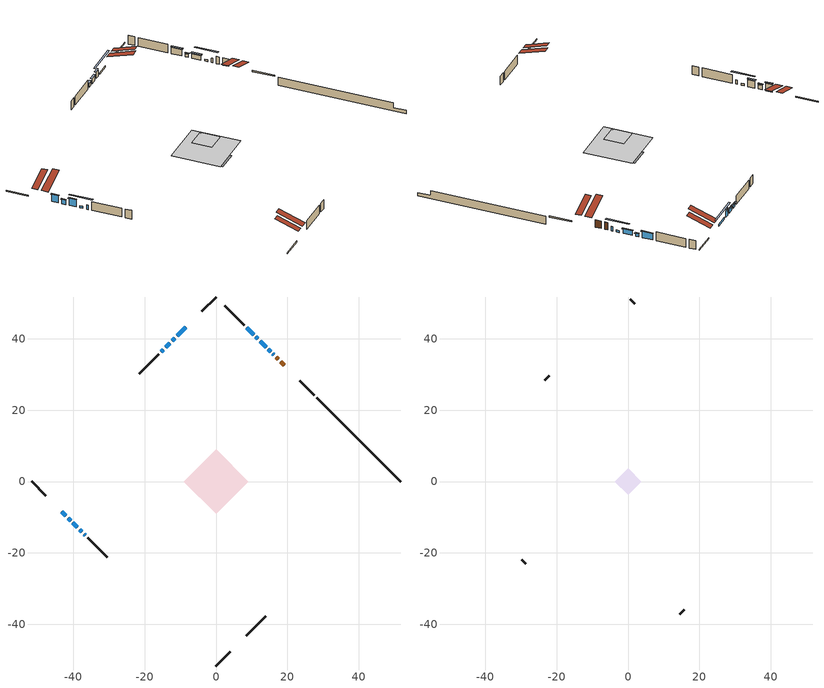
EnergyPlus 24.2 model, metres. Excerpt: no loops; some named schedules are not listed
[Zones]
conditioned space
 floor outside (Floor1 construction): -3.73,0 0,3.73 3.73,0 0,-3.73 z1.49
 floor adiabatic (AdiabaticFloorConstruction): -9.01,0 0,9.01 9.01,0 0,-9.01 z1.49
 floor foundation (Slab1 construction): -5.87,1.96 -1.96,5.87 5.87,-1.96 1.96,-5.87 z-0.77
 wall outside (RimJoist1 construction): 0,-51.69 4.05,-47.64 / -51.69,0 -47.64,-4.05 / 0,51.69 -4.05,47.64 / 27.54,24.15 23.49,28.2 z1.49:1.79
 wall outside (AdiabaticWallConstruction 1): 19.1,32.59 18.07,33.61 / 17.42,34.27 16.82,34.86 z1.49:3.52
 wall outside (AdiabaticWallConstruction): 16.17,35.52 15.95,35.74 / -41.4,-10.28 -40.72,-10.97 / -36.9,-14.79 -36.58,-15.11 z1.49:2.71; -43.25,-8.44 -42.06,-9.63 z1.49:3.52; -40.06,-11.62 -38.82,-12.86 z1.49:3.5; 15.29,36.39 14.68,37.01 / -38.17,-13.52 -37.56,-14.13 z1.49:2.03; -8.44,43.25 -10.88,40.81 z1.49:2.02; 14.03,37.66 12.34,39.35 z1.49:2.76; 11.68,40 11.18,40.51 z1.49:2.31; 10.52,41.16 8.62,43.07 / -11.54,40.15 -12.27,39.41 z1.49:3.24; -12.93,38.76 -14.08,37.61 z1.49:2.79; -14.74,36.95 -15.35,36.34 z1.49:2.51
 wall outside (Wall1 construction): 8.44,-43.25 13.91,-37.78 / -35.92,-15.77 -30.46,-21.23 / -16,35.68 -21.47,30.22 / 7.96,43.72 2.5,49.19 z1.49:3.93
 wall foundation (FoundationWall1 construction): 28.19,23.49,-0.77 28.19,23.49,1.49 49.34,2.35,1.49 49.34,2.35,0.15 51.69,0,0.15 51.69,0,-0.77
 window (WindowConstruction 9): 16.17,35.52 15.95,35.74 z1.49:2.71
 window (WindowConstruction 6): -43.25,-8.44 -42.06,-9.63 z1.49:3.52
 window (WindowConstruction 7): -41.4,-10.28 -40.72,-10.97 z1.49:2.71
 window (WindowConstruction 8): -40.06,-11.62 -38.82,-12.86 z1.49:3.5
 window (WindowConstruction 11): 15.29,36.39 14.68,37 z1.49:2.02
 window (WindowConstruction 12): -8.44,43.25 -10.88,40.81 z1.49:2.02
 window (WindowConstruction 13): -38.17,-13.52 -37.56,-14.13 z1.49:2.02
 window (WindowConstruction 10): -36.9,-14.79 -36.58,-15.11 z1.49:2.71
 window (WindowConstruction): 14.03,37.66 12.34,39.35 z1.49:2.76
 window (WindowConstruction 1): 11.68,40.01 11.18,40.51 z1.49:2.3
 window (WindowConstruction 2): 10.52,41.16 8.62,43.07 z1.49:3.24
 window (WindowConstruction 3): -11.54,40.15 -12.27,39.41 z1.49:3.24
 window (WindowConstruction 4): -12.93,38.76 -14.08,37.61 z1.49:2.79
 window (WindowConstruction 5): -14.74,36.95 -15.35,36.34 z1.49:2.5
 door (Door): 19.1,32.59 18.07,33.61 z1.49:3.52
 door (Door 1): 17.42,34.27 16.82,34.86 z1.49:3.52
 ceiling adiabatic (AdiabaticFloorConstruction): 0,-9.01 9.01,0 0,9.01 -9.01,0 z1.49
 roof outside (Roof1 construction): 5.85,-45.83,3.93 1.51,-41.49,5.98 0.36,-42.63,5.98 4.71,-46.98,3.93; -45.83,-5.85,3.93 -41.49,-1.51,5.98 -42.63,-0.36,5.98 -46.98,-4.71,3.93; -5.85,45.83,3.93 -1.51,41.49,5.98 -0.36,42.63,5.98 -4.71,46.98,3.93; 21.68,30,3.93 17.34,25.66,5.98 18.48,24.51,5.98 22.83,28.86,3.93
attic - vented
 floor to conditioned space (Floor2 construction Reversed): -3.73,0 0,3.73 3.73,0 0,-3.73 z3.93
 floor to conditioned space (Floor3 construction Reversed): -3.27,0 0,3.27 3.27,0 0,-3.27 z3.93
 wall outside (Wall2 construction): 14.56,-37.13 15.75,-35.94 / -29.8,-21.89 -28.61,-23.07 / -22.12,29.56 -23.31,28.38 / 1.84,49.85 0.66,51.03 z1.49:3.93
 roof outside (Roof2 construction): 7.78,-43.9,3.93 2.95,-39.07,6.21 1.68,-40.34,6.21 6.51,-45.18,3.93; -43.9,-7.78,3.93 -39.07,-2.95,6.21 -40.34,-1.68,6.21 -45.18,-6.51,3.93; -7.78,43.9,3.93 -2.95,39.07,6.21 -1.68,40.34,6.21 -6.51,45.18,3.93; 19.75,31.93,3.93 14.92,27.1,6.21 16.19,25.83,6.21 21.03,30.66,3.93
shading: -41.92,-9.77 -43.39,-8.3 -43.68,-8.59 -42.21,-10.06 z3.72; -40.58,-11.11 -41.55,-10.14 -41.84,-10.43 -40.87,-11.4 z2.91; -38.68,-13.01 -40.21,-11.48 -40.5,-11.77 -38.97,-13.3 z3.7; 12.82,38.87 17.16,34.53 17.45,34.82 13.11,39.16 z4.66; -12.75,38.94 -6.58,45.11 -6.87,45.4 -13.04,39.23 z4.66; -35.69,-16 -40.03,-11.65 -40.32,-11.95 -35.98,-16.29 z4.66; 12.2,39.49 14.17,37.52 14.46,37.81 12.49,39.78 z2.96; 11.04,40.65 11.82,39.86 12.12,40.15 11.33,40.94 z2.5; 8.48,43.21 10.67,41.02 10.96,41.31 8.77,43.5 z3.44; -12.42,39.27 -11.39,40.29 -11.69,40.58 -12.71,39.56 z3.44; -14.22,37.47 -12.79,38.9 -13.08,39.19 -14.51,37.76 z2.99; -15.49,36.2 -14.59,37.09 -14.89,37.38 -15.78,36.49 z2.71
[Building]
Building 1: Terrain=Suburbs
[Site:Location]
Montreal Intl AP_QC: Latitude {deg}=45.47; Longitude {deg}=-73.74; Time Zone {hr}=-5; Elevation {m}=36; Keep Site Location Information=Yes
[Site:GroundTemperature:Shallow]
2.07863, -0.316383, -0.508184, 0.628371, 5.19101, 9.73239, 13.6695, 16.1636, 16.3755, 14.347, 10.5102, 6.10817
[Site:WaterMainsTemperature]
Calculation Method=Schedule; Temperature Schedule=mains temperature schedule
[Material] Roughness=Rough; Thermal Absorptance=0.9
Name | Thickness {m} | Conductivity {W/m-K} | Density {kg/m3} | Specific Heat {J/kg-K} | Solar Absorptance | Visible Absorptance
asphalt or fiberglass shingles | 0.00635 | 0.162714 | 1121.4 | 1465.45 | 0.4 | 0.4
ceiling loosefill ins | 0.169333 | 0.0480833 | 16.02 | 1046.75 | 0.7 | 0.7
ceiling stud and cavity | 0.1397 | 0.0955869 | 65.682 | 1177.47 | 0.7 | 0.7
ceiling stud and cavity 1 | 0.1397 | 0.111272 | 65.682 | 1177.47 | 0.7 | 0.7
concrete 4.0 in. | 0.1016 | 1.803125 | 2242.8 | 837.4 | 0.7 | 0.7
concrete 8.0 in. | 0.2032 | 1.803125 | 2242.8 | 837.4 | 0.7 | 0.7
door material | 0.04445 | 0.053851 | 512.64 | 1214.23 | 0.7 | 0.7
door material 1 | 0.04445 | 0.20624 | 512.64 | 1214.23 | 0.7 | 0.7
exterior vertical ins | 0.00916306 | 0.029427 | 32.04 | 1214.23 | 0.7 | 0.7
floor covering | 0.0127 | 9.015625 | 54.468 | 1339.84 | 0.6 | 0.6
floor covering 1 | 0.0127 | 0.0433444 | 54.468 | 1339.84 | 0.6 | 0.6
floor rigid ins; wall rigid ins | 0.512978 | 0.029427 | 32.04 | 1214.23 | 0.7 | 0.7
floor stud and cavity | 0.0889 | 0.222903 | 50.32683 | 1063.81 | 0.7 | 0.7
floor stud and cavity 1 | 0.1397 | 1.75129 | 37.0049 | 1207.88 | 0.7 | 0.7
furniture material conditioned space 1 | 0.1524 | 0.115458 | 640.8 | 1214.23 | 0.6 | 0.6
gypsum board | 0.0127 | 0.160291 | 801 | 837.4 | 0.6 | 0.6
gypsum board 1 | 0.0127 | 0.160291 | 801 | 837.4 | 0.7 | 0.7
osb sheathing 0.5 in. | 0.0127 | 0.115458 | 512.64 | 1214.23 | 0.7 | 0.7
osb sheathing 0.75 in. | 0.01905 | 0.115458 | 512.64 | 1214.23 | 0.7 | 0.7
osb sheathing 2.0 in. | 0.0508 | 0.115458 | 512.64 | 1214.23 | 0.7 | 0.7
rim joist stud and cavity | 0.0508 | 0.859146 | 125.044 | 1163.47 | 0.6 | 0.6
roof stud and cavity | 0.2032 | 0.138074 | 78.34581 | 1123.46 | 0.7 | 0.7
wall stud and cavity | 0.1397 | 0.181555 | 139.0536 | 1170.24 | 0.7 | 0.7
wall stud and cavity 1 | 0.0889 | 6.1454 | 50.32683 | 1063.81 | 0.6 | 0.6
wall stud and cavity 2 | 0.0889 | 0.380278 | 52.3479 | 1209.89 | 0.7 | 0.7
wall stud and cavity 3 | 0.0889 | 0.391764 | 83.0341 | 1211.67 | 0.7 | 0.7
wood siding | 0.0254 | 0.102417 | 544.68 | 1172.36 | 0.4 | 0.4
wood siding 1 | 0.00254 | 0.102417 | 544.68 | 1172.36 | 0.4 | 0.4
wood siding 2; wood siding 3; wood siding 4 | 0.0254 | 0.102417 | 544.68 | 1172.36 | 0.7 | 0.7
[WindowMaterial:SimpleGlazingSystem]
Name | U-Factor {W/m2-K} | Solar Heat Gain Coefficient
WindowMaterial | 3.92577 | 0.71
WindowMaterial 1 | 4.96995 | 0.64
WindowMaterial 10 | 6.74774 | 0.74
WindowMaterial 11 | 5.0608 | 0.5
WindowMaterial 12 | 3.10757 | 0.59
WindowMaterial 2 | 3.31198 | 0.72
WindowMaterial 3 | 4.16992 | 0.69
WindowMaterial 4 | 2.319463 | 0.58
WindowMaterial 5 | 2.36659 | 0.52
WindowMaterial 6 | 3.03659 | 0.63
WindowMaterial 7 | 3.84457 | 0.59
WindowMaterial 8 | 4.38966 | 0.68
WindowMaterial 9 | 2.93212 | 0.43
[Construction]
AdiabaticFloorConstruction: floor stud and cavity 1, floor rigid ins, osb sheathing 0.75 in., floor covering 1
AdiabaticWallConstruction: wood siding 3, wall rigid ins, wall stud and cavity 2, gypsum board
AdiabaticWallConstruction 1: wood siding 4, wall rigid ins, wall stud and cavity 2, gypsum board
Door: door material
Door 1: door material 1
Floor1 construction: floor stud and cavity, floor covering
Floor2 construction Reversed: gypsum board, ceiling stud and cavity
Floor3 construction Reversed: gypsum board, ceiling stud and cavity 1, ceiling loosefill ins
FoundationWall1 construction: concrete 8.0 in., gypsum board 1
furniture construction conditioned space 1: furniture material conditioned space 1
PartitionWallConstruction: gypsum board, wall stud and cavity 3, gypsum board
RimJoist1 construction: wood siding 2, osb sheathing 2.0 in., rim joist stud and cavity
Roof1 construction: asphalt or fiberglass shingles, osb sheathing 0.75 in., roof stud and cavity, gypsum board
Roof2 construction: asphalt or fiberglass shingles
Slab1 construction: concrete 4.0 in.
Wall1 construction: wood siding, osb sheathing 0.5 in., wall stud and cavity, gypsum board
Wall2 construction: wood siding 1, wall stud and cavity 1
WindowConstruction: WindowMaterial
WindowConstruction 1: WindowMaterial 1
WindowConstruction 10: WindowMaterial 10
WindowConstruction 11; WindowConstruction 13: WindowMaterial 11
WindowConstruction 12: WindowMaterial 12
WindowConstruction 2: WindowMaterial 2
WindowConstruction 3: WindowMaterial 3
WindowConstruction 4: WindowMaterial 4
WindowConstruction 5: WindowMaterial 5
WindowConstruction 6: WindowMaterial 6
WindowConstruction 7: WindowMaterial 7
WindowConstruction 8: WindowMaterial 8
WindowConstruction 9: WindowMaterial 9
[Zone] Multiplier=1; Part of Total Floor Area=Yes
Name | Volume {m3}
attic - vented | 18.2107
conditioned space | 401.5
[Space]
Name | Zone | Volume {m3}
attic - vented 1 | attic - vented | 18.2107
conditioned space 1 | conditioned space | 401.5
[ZoneInfiltration:EffectiveLeakageArea]
infil attic - vented 1: Zone or Space=attic - vented 1; Schedule=Always On Discrete; Effective Air Leakage Area {cm2}=1969.6; Stack Coefficient=0.000327986; Wind Coefficient=1.22362e-05
[ZoneMixing]
whole house fan mix: Zone or Space=attic - vented; Schedule=Always On Continuous; Design Flow Rate Calculation Method=Flow/Zone; Design Flow Rate {m3/s}=0; Source Zone or Space=conditioned space
[SurfaceProperty:ExposedFoundationPerimeter]
Slab1: Exposed Perimeter Calculation Method=TotalExposedPerimeter; Total Exposed Perimeter {m}=33.224
[InternalMass] Zone or ZoneList=conditioned space; Space or SpaceList=conditioned space 1
Name | Construction | Surface Area {m2}
furniture mass conditioned space 1 | furniture construction conditioned space 1 | 100.636
partition wall mass | PartitionWallConstruction | 251.59
[Lights]
interior lighting: Zone or ZoneList or Space or SpaceList=conditioned space 1; Schedule=interior lighting schedule; Design Level Calculation Method=LightingLevel; Lighting Level {W}=343.2; Return Air Fraction=0; Fraction Radiant=0.6; Fraction Visible=0.2; Fraction Replaceable=1
[People]
occupants: Zone or ZoneList or Space or SpaceList=conditioned space 1; Number of People Schedule=occupants schedule; Number of People Calculation Method=People; Number of People=3; Fraction Radiant=0.314171; Sensible Heat Fraction=0.56303; Activity Level Schedule=occupants activity schedule; Carbon Dioxide Generation Rate {m3/s-W}=0; Enable ASHRAE 55 Comfort Warnings=No; Mean Radiant Temperature Calculation Type=EnclosureAveraged
[ElectricEquipment] Zone or ZoneList or Space or SpaceList=conditioned space 1; Design Level Calculation Method=EquipmentLevel
Name | Schedule | Design Level {W} | Fraction Latent | Fraction Radiant | Fraction Lost
clothes dryer | clothes dryer schedule | 140.772 | 0.015 | 0.081 | 0.85
clothes washer | clothes washer schedule | 32.1985 | 0.03 | 0.162 | 0.7
cooking range | cooking range schedule | 215.147 | 0.08 | 0.432 | 0.2
dishwasher | dishwasher schedule | 66.8632 | 0.3 | 0.18 | 0.4
fridge | fridge schedule | 72.9452 | 0 | 0.6 | 0
mech vent bath fan 0 | mech vent bath fan 0 schedule | 50.2 | 0 | 0 | 1
mech vent bath fan 1 | mech vent bath fan 1 schedule | 50.2 | 0 | 0 | 1
mech vent house fan | mech vent house fan schedule | 0.95 | 0 | 0 | 1
mech vent house fan cfis | mech vent house fan cfis schedule | 0 | 0 | 0 | 0
mech vent range fan 0 | mech vent range fan 0 schedule | 57 | 0 | 0 | 1
misc plug loads | misc plug loads schedule | 494.7 | 0.045 | 0.513 | 0.1
whole house fan | Always On Discrete | 0 | 0 | 0 | 1
[OtherEquipment] Zone or ZoneList or Space or SpaceList=conditioned space 1; Design Level Calculation Method=EquipmentLevel
Name | Fuel Type | Schedule | Design Level {W} | Fraction Latent | Fraction Radiant | Fraction Lost
clothes dryer 1 | Electricity | clothes dryer schedule | 0 | 0.015 | 0.081 | 0.85
cooking range 1 | Electricity | cooking range schedule | 0 | 0.08 | 0.432 | 0.2
general water use latent | None | general water use schedule | 62.594 | 1 | 0 | 0
general water use sensible | None | general water use schedule | -61.6891 | 0 | 0.6 | 0
mech vent house fan latent load | None | Always On Discrete | 0 | 1 | 0 | 0
mech vent house fan sensible load | None | Always On Discrete | 0 | 0 | 0 | 0
water heater energy adjustment1 | Electricity | Always On Discrete | 0.01 | 0 | 0 | 1
[ZoneInfiltration:DesignFlowRate] Zone or ZoneList or Space or SpaceList=conditioned space 1; Schedule=Always On Discrete; Design Flow Rate Calculation Method=Flow/Zone; Design Flow Rate {m3/s}=0
infil flow; natural vent flow; whole house fan flow
[Foundation:Kiva]
Foundation Kiva 1: Initial Indoor Air Temperature {C}=18; Wall Height Above Grade {m}=1.49001; Wall Depth Below Slab {m}=0.2032; Custom Block Material Name 1=exterior vertical ins; Custom Block Depth 1 {m}=2.26; Custom Block X Position 1 {m}=0.2159; Custom Block Z Position 1 {m}=0
[Foundation:Kiva:Settings]
Soil Conductivity {W/m-K}=0.849921; Soil Density {kg/m3}=1842.3; Soil Specific Heat {J/kg-K}=418.7; Ground Solar Absorptivity=0.9; Ground Thermal Absorptivity=0.9; Ground Surface Roughness {m}=0.03; Far-Field Width {m}=40; Deep-Ground Boundary Condition=ZeroFlux; Deep-Ground Depth {m}=40; Minimum Cell Dimension {m}=0.2; Maximum Cell Growth Coefficient=3; Simulation Timestep=Timestep
[Exterior:Lights]
exterior lighting: Schedule=exterior lighting schedule; Design Level {W}=75.6
[Schedule:Constant]
Name | Hourly Value
Always On Continuous; mech vent house fan schedule; mech vent house fan cfis schedule; Always On Discrete | 1
occupants activity schedule | 117.228
fridge schedule | 0
[Schedule:Week:Daily]
interior lighting schedule Week Rule - Jan1-Jan27: interior lighting schedule day, interior lighting schedule day, interior lighting schedule day, interior lighting schedule day, interior lighting schedule day, interior lighting schedule day, interior lighting schedule day, interior lighting schedule default day, interior lighting schedule default day, interior lighting schedule default day, interior lighting schedule default day, interior lighting schedule default day
interior lighting schedule Week Rule - Jan28-Feb3: interior lighting schedule day, interior lighting schedule day, interior lighting schedule day, interior lighting schedule day, interior lighting schedule day 1, interior lighting schedule day 1, interior lighting schedule day 1, interior lighting schedule default day, interior lighting schedule default day, interior lighting schedule default day, interior lighting schedule default day, interior lighting schedule default day
interior lighting schedule Week Rule - Feb4-Feb24: interior lighting schedule day 1, interior lighting schedule day 1, interior lighting schedule day 1, interior lighting schedule day 1, interior lighting schedule day 1, interior lighting schedule day 1, interior lighting schedule day 1, interior lighting schedule default day, interior lighting schedule default day, interior lighting schedule default day, interior lighting schedule default day, interior lighting schedule default day
interior lighting schedule Week Rule - Feb25-Mar3: interior lighting schedule day 1, interior lighting schedule day 1, interior lighting schedule day 1, interior lighting schedule day 1, interior lighting schedule day 2, interior lighting schedule day 2, interior lighting schedule day 2, interior lighting schedule default day, interior lighting schedule default day, interior lighting schedule default day, interior lighting schedule default day, interior lighting schedule default day
interior lighting schedule Week Rule - Mar4-Mar31: interior lighting schedule day 2, interior lighting schedule day 2, interior lighting schedule day 2, interior lighting schedule day 2, interior lighting schedule day 2, interior lighting schedule day 2, interior lighting schedule day 2, interior lighting schedule default day, interior lighting schedule default day, interior lighting schedule default day, interior lighting schedule default day, interior lighting schedule default day
interior lighting schedule Week Rule - Apr1-Apr28: interior lighting schedule day 3, interior lighting schedule day 3, interior lighting schedule day 3, interior lighting schedule day 3, interior lighting schedule day 3, interior lighting schedule day 3, interior lighting schedule day 3, interior lighting schedule default day, interior lighting schedule default day, interior lighting schedule default day, interior lighting schedule default day, interior lighting schedule default day
interior lighting schedule Week Rule - Apr29-May5: interior lighting schedule day 3, interior lighting schedule day 3, interior lighting schedule day 4, interior lighting schedule day 4, interior lighting schedule day 4, interior lighting schedule day 4, interior lighting schedule day 4, interior lighting schedule default day, interior lighting schedule default day, interior lighting schedule default day, interior lighting schedule default day, interior lighting schedule default day
interior lighting schedule Week Rule - May6-May26: interior lighting schedule day 4, interior lighting schedule day 4, interior lighting schedule day 4, interior lighting schedule day 4, interior lighting schedule day 4, interior lighting schedule day 4, interior lighting schedule day 4, interior lighting schedule default day, interior lighting schedule default day, interior lighting schedule default day, interior lighting schedule default day, interior lighting schedule default day
interior lighting schedule Week Rule - May27-Jun2: interior lighting schedule day 4, interior lighting schedule day 4, interior lighting schedule day 4, interior lighting schedule day 4, interior lighting schedule day 4, interior lighting schedule day 5, interior lighting schedule day 5, interior lighting schedule default day, interior lighting schedule default day, interior lighting schedule default day, interior lighting schedule default day, interior lighting schedule default day
interior lighting schedule Week Rule - Jun3-Jun30: interior lighting schedule day 5, interior lighting schedule day 5, interior lighting schedule day 5, interior lighting schedule day 5, interior lighting schedule day 5, interior lighting schedule day 5, interior lighting schedule day 5, interior lighting schedule default day, interior lighting schedule default day, interior lighting schedule default day, interior lighting schedule default day, interior lighting schedule default day
interior lighting schedule Week Rule - Jul1-Jul28: interior lighting schedule day 6, interior lighting schedule day 6, interior lighting schedule day 6, interior lighting schedule day 6, interior lighting schedule day 6, interior lighting schedule day 6, interior lighting schedule day 6, interior lighting schedule default day, interior lighting schedule default day, interior lighting schedule default day, interior lighting schedule default day, interior lighting schedule default day
interior lighting schedule Week Rule - Jul29-Aug4: interior lighting schedule day 6, interior lighting schedule day 6, interior lighting schedule day 6, interior lighting schedule day 7, interior lighting schedule day 7, interior lighting schedule day 7, interior lighting schedule day 7, interior lighting schedule default day, interior lighting schedule default day, interior lighting schedule default day, interior lighting schedule default day, interior lighting schedule default day
interior lighting schedule Week Rule - Aug5-Aug25: interior lighting schedule day 7, interior lighting schedule day 7, interior lighting schedule day 7, interior lighting schedule day 7, interior lighting schedule day 7, interior lighting schedule day 7, interior lighting schedule day 7, interior lighting schedule default day, interior lighting schedule default day, interior lighting schedule default day, interior lighting schedule default day, interior lighting schedule default day
interior lighting schedule Week Rule - Aug26-Sep1: interior lighting schedule day 7, interior lighting schedule day 7, interior lighting schedule day 7, interior lighting schedule day 7, interior lighting schedule day 7, interior lighting schedule day 7, interior lighting schedule day 8, interior lighting schedule default day, interior lighting schedule default day, interior lighting schedule default day, interior lighting schedule default day, interior lighting schedule default day
interior lighting schedule Week Rule - Sep2-Sep29: interior lighting schedule day 8, interior lighting schedule day 8, interior lighting schedule day 8, interior lighting schedule day 8, interior lighting schedule day 8, interior lighting schedule day 8, interior lighting schedule day 8, interior lighting schedule default day, interior lighting schedule default day, interior lighting schedule default day, interior lighting schedule default day, interior lighting schedule default day
interior lighting schedule Week Rule - Sep30-Oct6: interior lighting schedule day 8, interior lighting schedule day 9, interior lighting schedule day 9, interior lighting schedule day 9, interior lighting schedule day 9, interior lighting schedule day 9, interior lighting schedule day 9, interior lighting schedule default day, interior lighting schedule default day, interior lighting schedule default day, interior lighting schedule default day, interior lighting schedule default day
interior lighting schedule Week Rule - Oct7-Oct27: interior lighting schedule day 9, interior lighting schedule day 9, interior lighting schedule day 9, interior lighting schedule day 9, interior lighting schedule day 9, interior lighting schedule day 9, interior lighting schedule day 9, interior lighting schedule default day, interior lighting schedule default day, interior lighting schedule default day, interior lighting schedule default day, interior lighting schedule default day
interior lighting schedule Week Rule - Oct28-Nov3: interior lighting schedule day 9, interior lighting schedule day 9, interior lighting schedule day 9, interior lighting schedule day 9, interior lighting schedule day 10, interior lighting schedule day 10, interior lighting schedule day 10, interior lighting schedule default day, interior lighting schedule default day, interior lighting schedule default day, interior lighting schedule default day, interior lighting schedule default day
interior lighting schedule Week Rule - Nov4-Nov24: interior lighting schedule day 10, interior lighting schedule day 10, interior lighting schedule day 10, interior lighting schedule day 10, interior lighting schedule day 10, interior lighting schedule day 10, interior lighting schedule day 10, interior lighting schedule default day, interior lighting schedule default day, interior lighting schedule default day, interior lighting schedule default day, interior lighting schedule default day
interior lighting schedule Week Rule - Nov25-Dec1: interior lighting schedule day 10, interior lighting schedule day 10, interior lighting schedule day 10, interior lighting schedule day 10, interior lighting schedule day 10, interior lighting schedule day 10, interior lighting schedule day 11, interior lighting schedule default day, interior lighting schedule default day, interior lighting schedule default day, interior lighting schedule default day, interior lighting schedule default day
interior lighting schedule Week Rule - Dec2-Dec31: interior lighting schedule day 11, interior lighting schedule day 11, interior lighting schedule day 11, interior lighting schedule day 11, interior lighting schedule day 11, interior lighting schedule day 11, interior lighting schedule day 11, interior lighting schedule default day, interior lighting schedule default day, interior lighting schedule default day, interior lighting schedule default day, interior lighting schedule default day
occupants schedule Week Rule - Jan1-Dec31: occupants schedule day, occupants schedule day, occupants schedule day, occupants schedule day, occupants schedule day, occupants schedule day, occupants schedule day, occupants schedule default day, occupants schedule default day, occupants schedule default day, occupants schedule default day, occupants schedule default day
clothes dryer schedule Week Rule - Jan1-Dec31: clothes dryer schedule day, clothes dryer schedule day, clothes dryer schedule day, clothes dryer schedule day, clothes dryer schedule day, clothes dryer schedule day, clothes dryer schedule day, clothes dryer schedule default day, clothes dryer schedule default day, clothes dryer schedule default day, clothes dryer schedule default day, clothes dryer schedule default day
clothes washer schedule Week Rule - Jan1-Dec31: clothes washer schedule day, clothes washer schedule day, clothes washer schedule day, clothes washer schedule day, clothes washer schedule day, clothes washer schedule day, clothes washer schedule day, clothes washer schedule default day, clothes washer schedule default day, clothes washer schedule default day, clothes washer schedule default day, clothes washer schedule default day
cooking range schedule Week Rule - Jan1-Dec31: cooking range schedule day, cooking range schedule day, cooking range schedule day, cooking range schedule day, cooking range schedule day, cooking range schedule day, cooking range schedule day, cooking range schedule default day, cooking range schedule default day, cooking range schedule default day, cooking range schedule default day, cooking range schedule default day
dishwasher schedule Week Rule - Jan1-Dec31: dishwasher schedule day, dishwasher schedule day, dishwasher schedule day, dishwasher schedule day, dishwasher schedule day, dishwasher schedule day, dishwasher schedule day, dishwasher schedule default day, dishwasher schedule default day, dishwasher schedule default day, dishwasher schedule default day, dishwasher schedule default day
mech vent bath fan 0 schedule Week Rule - Jan1-Dec31: mech vent bath fan 0 schedule day, mech vent bath fan 0 schedule day, mech vent bath fan 0 schedule day, mech vent bath fan 0 schedule day, mech vent bath fan 0 schedule day, mech vent bath fan 0 schedule day, mech vent bath fan 0 schedule day, mech vent bath fan 0 schedule default day, mech vent bath fan 0 schedule default day, mech vent bath fan 0 schedule default day, mech vent bath fan 0 schedule default day, mech vent bath fan 0 schedule default day
mech vent bath fan 1 schedule Week Rule - Jan1-Dec31: mech vent bath fan 1 schedule day, mech vent bath fan 1 schedule day, mech vent bath fan 1 schedule day, mech vent bath fan 1 schedule day, mech vent bath fan 1 schedule day, mech vent bath fan 1 schedule day, mech vent bath fan 1 schedule day, mech vent bath fan 1 schedule default day, mech vent bath fan 1 schedule default day, mech vent bath fan 1 schedule default day, mech vent bath fan 1 schedule default day, mech vent bath fan 1 schedule default day
mech vent range fan 0 schedule Week Rule - Jan1-Dec31: mech vent range fan 0 schedule day, mech vent range fan 0 schedule day, mech vent range fan 0 schedule day, mech vent range fan 0 schedule day, mech vent range fan 0 schedule day, mech vent range fan 0 schedule day, mech vent range fan 0 schedule day, mech vent range fan 0 schedule default day, mech vent range fan 0 schedule default day, mech vent range fan 0 schedule default day, mech vent range fan 0 schedule default day, mech vent range fan 0 schedule default day
misc plug loads schedule Week Rule - Jan1-Dec31: misc plug loads schedule day, misc plug loads schedule day, misc plug loads schedule day, misc plug loads schedule day, misc plug loads schedule day, misc plug loads schedule day, misc plug loads schedule day, misc plug loads schedule default day, misc plug loads schedule default day, misc plug loads schedule default day, misc plug loads schedule default day, misc plug loads schedule default day
general water use schedule Week Rule - Jan1-Dec31: general water use schedule day, general water use schedule day, general water use schedule day, general water use schedule day, general water use schedule day, general water use schedule day, general water use schedule day, general water use schedule default day, general water use schedule default day, general water use schedule default day, general water use schedule default day, general water use schedule default day
exterior lighting schedule Week Rule - Jan1-Jan27: exterior lighting schedule day, exterior lighting schedule day, exterior lighting schedule day, exterior lighting schedule day, exterior lighting schedule day, exterior lighting schedule day, exterior lighting schedule day, exterior lighting schedule default day, exterior lighting schedule default day, exterior lighting schedule default day, exterior lighting schedule default day, exterior lighting schedule default day
exterior lighting schedule Week Rule - Jan28-Feb3: exterior lighting schedule day, exterior lighting schedule day, exterior lighting schedule day, exterior lighting schedule day, exterior lighting schedule day 1, exterior lighting schedule day 1, exterior lighting schedule day 1, exterior lighting schedule default day, exterior lighting schedule default day, exterior lighting schedule default day, exterior lighting schedule default day, exterior lighting schedule default day
exterior lighting schedule Week Rule - Feb4-Feb24: exterior lighting schedule day 1, exterior lighting schedule day 1, exterior lighting schedule day 1, exterior lighting schedule day 1, exterior lighting schedule day 1, exterior lighting schedule day 1, exterior lighting schedule day 1, exterior lighting schedule default day, exterior lighting schedule default day, exterior lighting schedule default day, exterior lighting schedule default day, exterior lighting schedule default day
exterior lighting schedule Week Rule - Feb25-Mar3: exterior lighting schedule day 1, exterior lighting schedule day 1, exterior lighting schedule day 1, exterior lighting schedule day 1, exterior lighting schedule day 2, exterior lighting schedule day 2, exterior lighting schedule day 2, exterior lighting schedule default day, exterior lighting schedule default day, exterior lighting schedule default day, exterior lighting schedule default day, exterior lighting schedule default day
exterior lighting schedule Week Rule - Mar4-Mar31: exterior lighting schedule day 2, exterior lighting schedule day 2, exterior lighting schedule day 2, exterior lighting schedule day 2, exterior lighting schedule day 2, exterior lighting schedule day 2, exterior lighting schedule day 2, exterior lighting schedule default day, exterior lighting schedule default day, exterior lighting schedule default day, exterior lighting schedule default day, exterior lighting schedule default day
exterior lighting schedule Week Rule - Apr1-Apr28: exterior lighting schedule day 3, exterior lighting schedule day 3, exterior lighting schedule day 3, exterior lighting schedule day 3, exterior lighting schedule day 3, exterior lighting schedule day 3, exterior lighting schedule day 3, exterior lighting schedule default day, exterior lighting schedule default day, exterior lighting schedule default day, exterior lighting schedule default day, exterior lighting schedule default day
exterior lighting schedule Week Rule - Apr29-May5: exterior lighting schedule day 3, exterior lighting schedule day 3, exterior lighting schedule day 4, exterior lighting schedule day 4, exterior lighting schedule day 4, exterior lighting schedule day 4, exterior lighting schedule day 4, exterior lighting schedule default day, exterior lighting schedule default day, exterior lighting schedule default day, exterior lighting schedule default day, exterior lighting schedule default day
exterior lighting schedule Week Rule - May6-May26: exterior lighting schedule day 4, exterior lighting schedule day 4, exterior lighting schedule day 4, exterior lighting schedule day 4, exterior lighting schedule day 4, exterior lighting schedule day 4, exterior lighting schedule day 4, exterior lighting schedule default day, exterior lighting schedule default day, exterior lighting schedule default day, exterior lighting schedule default day, exterior lighting schedule default day
exterior lighting schedule Week Rule - May27-Jun2: exterior lighting schedule day 4, exterior lighting schedule day 4, exterior lighting schedule day 4, exterior lighting schedule day 4, exterior lighting schedule day 4, exterior lighting schedule day 5, exterior lighting schedule day 5, exterior lighting schedule default day, exterior lighting schedule default day, exterior lighting schedule default day, exterior lighting schedule default day, exterior lighting schedule default day
exterior lighting schedule Week Rule - Jun3-Jun30: exterior lighting schedule day 5, exterior lighting schedule day 5, exterior lighting schedule day 5, exterior lighting schedule day 5, exterior lighting schedule day 5, exterior lighting schedule day 5, exterior lighting schedule day 5, exterior lighting schedule default day, exterior lighting schedule default day, exterior lighting schedule default day, exterior lighting schedule default day, exterior lighting schedule default day
exterior lighting schedule Week Rule - Jul1-Jul28: exterior lighting schedule day 6, exterior lighting schedule day 6, exterior lighting schedule day 6, exterior lighting schedule day 6, exterior lighting schedule day 6, exterior lighting schedule day 6, exterior lighting schedule day 6, exterior lighting schedule default day, exterior lighting schedule default day, exterior lighting schedule default day, exterior lighting schedule default day, exterior lighting schedule default day
exterior lighting schedule Week Rule - Jul29-Aug4: exterior lighting schedule day 6, exterior lighting schedule day 6, exterior lighting schedule day 6, exterior lighting schedule day 7, exterior lighting schedule day 7, exterior lighting schedule day 7, exterior lighting schedule day 7, exterior lighting schedule default day, exterior lighting schedule default day, exterior lighting schedule default day, exterior lighting schedule default day, exterior lighting schedule default day
[Schedule:Year]
interior lighting schedule: interior lighting schedule Week Rule - Jan1-Jan27, 1, 1, 1, 27, interior lighting schedule Week Rule - Jan28-Feb3, 1, 28, 2, 3, interior lighting schedule Week Rule - Feb4-Feb24, 2, 4, 2, 24, interior lighting schedule Week Rule - Feb25-Mar3, 2, 25, 3, 3, interior lighting schedule Week Rule - Mar4-Mar31, 3, 4, 3, 31, interior lighting schedule Week Rule - Apr1-Apr28, 4, 1, 4, 28, interior lighting schedule Week Rule - Apr29-May5, 4, 29, 5, 5, interior lighting schedule Week Rule - May6-May26, 5, 6, 5, 26, interior lighting schedule Week Rule - May27-Jun2, 5, 27, 6, 2, interior lighting schedule Week Rule - Jun3-Jun30, 6, 3, 6, 30, interior lighting schedule Week Rule - Jul1-Jul28, 7, 1, 7, 28, interior lighting schedule Week Rule - Jul29-Aug4, 7, 29, 8, 4, interior lighting schedule Week Rule - Aug5-Aug25, 8, 5, 8, 25, interior lighting schedule Week Rule - Aug26-Sep1, 8, 26, 9, 1, interior lighting schedule Week Rule - Sep2-Sep29, 9, 2, 9, 29, interior lighting schedule Week Rule - Sep30-Oct6, 9, 30, 10, 6, interior lighting schedule Week Rule - Oct7-Oct27, 10, 7, 10, 27, interior lighting schedule Week Rule - Oct28-Nov3, 10, 28, 11, 3, interior lighting schedule Week Rule - Nov4-Nov24, 11, 4, 11, 24, interior lighting schedule Week Rule - Nov25-Dec1, 11, 25, 12, 1, interior lighting schedule Week Rule - Dec2-Dec31, 12, 2, 12, 31
occupants schedule: occupants schedule Week Rule - Jan1-Dec31, 1, 1, 12, 31
clothes dryer schedule: clothes dryer schedule Week Rule - Jan1-Dec31, 1, 1, 12, 31
clothes washer schedule: clothes washer schedule Week Rule - Jan1-Dec31, 1, 1, 12, 31
cooking range schedule: cooking range schedule Week Rule - Jan1-Dec31, 1, 1, 12, 31
dishwasher schedule: dishwasher schedule Week Rule - Jan1-Dec31, 1, 1, 12, 31
mech vent bath fan 0 schedule: mech vent bath fan 0 schedule Week Rule - Jan1-Dec31, 1, 1, 12, 31
mech vent bath fan 1 schedule: mech vent bath fan 1 schedule Week Rule - Jan1-Dec31, 1, 1, 12, 31
mech vent range fan 0 schedule: mech vent range fan 0 schedule Week Rule - Jan1-Dec31, 1, 1, 12, 31
misc plug loads schedule: misc plug loads schedule Week Rule - Jan1-Dec31, 1, 1, 12, 31
general water use schedule: general water use schedule Week Rule - Jan1-Dec31, 1, 1, 12, 31
exterior lighting schedule: exterior lighting schedule Week Rule - Jan1-Jan27, 1, 1, 1, 27, exterior lighting schedule Week Rule - Jan28-Feb3, 1, 28, 2, 3, exterior lighting schedule Week Rule - Feb4-Feb24, 2, 4, 2, 24, exterior lighting schedule Week Rule - Feb25-Mar3, 2, 25, 3, 3, exterior lighting schedule Week Rule - Mar4-Mar31, 3, 4, 3, 31, exterior lighting schedule Week Rule - Apr1-Apr28, 4, 1, 4, 28, exterior lighting schedule Week Rule - Apr29-May5, 4, 29, 5, 5, exterior lighting schedule Week Rule - May6-May26, 5, 6, 5, 26, exterior lighting schedule Week Rule - May27-Jun2, 5, 27, 6, 2, exterior lighting schedule Week Rule - Jun3-Jun30, 6, 3, 6, 30, exterior lighting schedule Week Rule - Jul1-Jul28, 7, 1, 7, 28, exterior lighting schedule Week Rule - Jul29-Aug4, 7, 29, 8, 4, exterior lighting schedule Week Rule - Aug5-Aug25, 8, 5, 8, 25, exterior lighting schedule Week Rule - Aug26-Sep1, 8, 26, 9, 1, exterior lighting schedule Week Rule - Sep2-Sep29, 9, 2, 9, 29, exterior lighting schedule Week Rule - Sep30-Oct6, 9, 30, 10, 6, exterior lighting schedule Week Rule - Oct7-Oct27, 10, 7, 10, 27, exterior lighting schedule Week Rule - Oct28-Nov3, 10, 28, 11, 3, exterior lighting schedule Week Rule - Nov4-Nov24, 11, 4, 11, 24, exterior lighting schedule Week Rule - Nov25-Dec1, 11, 25, 12, 1, exterior lighting schedule Week Rule - Dec2-Dec31, 12, 2, 12, 31
[Schedule:Compact]
mains temperature schedule: Through: 01/01, For: AllDays, Until: 24:00, 6.56833, Through: 01/02, For: AllDays, Until: 24:00, 6.48722, Through: 01/03, For: AllDays, Until: 24:00, 6.40722, Through: 01/04, For: AllDays, Until: 24:00, 6.32889, Through: 01/05, For: AllDays, Until: 24:00, 6.25167, Through: 01/06, For: AllDays, Until: 24:00, 6.17611, Through: 01/07, For: AllDays, Until: 24:00, 6.10222, Through: 01/08, For: AllDays, Until: 24:00, 6.02944, Through: 01/09, For: AllDays, Until: 24:00, 5.95833, Through: 01/10, For: AllDays, Until: 24:00, 5.88889, Through: 01/11, For: AllDays, Until: 24:00, 5.82056, Through: 01/12, For: AllDays, Until: 24:00, 5.75444, Through: 01/13, For: AllDays, Until: 24:00, 5.68944, Through: 01/14, For: AllDays, Until: 24:00, 5.62611, Through: 01/15, For: AllDays, Until: 24:00, 5.56444, Through: 01/16, For: AllDays, Until: 24:00, 5.50444, Through: 01/17, For: AllDays, Until: 24:00, 5.44611, Through: 01/18, For: AllDays, Until: 24:00, 5.38944, Through: 01/19, For: AllDays, Until: 24:00, 5.33389, Through: 01/20, For: AllDays, Until: 24:00, 5.28111, Through: 01/21, For: AllDays, Until: 24:00, 5.22944, Through: 01/22, For: AllDays, Until: 24:00, 5.17944, Through: 01/23, For: AllDays, Until: 24:00, 5.13111, Through: 01/24, For: AllDays, Until: 24:00, 5.085, Through: 01/25, For: AllDays, Until: 24:00, 5.04056, Through: 01/26, For: AllDays, Until: 24:00, 4.99778, Through: 01/27, For: AllDays, Until: 24:00, 4.95667, Through: 01/28, For: AllDays, Until: 24:00, 4.91778, Through: 01/29, For: AllDays, Until: 24:00, 4.88056, Through: 01/30, For: AllDays, Until: 24:00, 4.845, Through: 01/31, For: AllDays, Until: 24:00, 4.81167, Through: 02/01, For: AllDays, Until: 24:00, 4.77944, Through: 02/02, For: AllDays, Until: 24:00, 4.75, Through: 02/03, For: AllDays, Until: 24:00, 4.72167, Through: 02/04, For: AllDays, Until: 24:00, 4.69611, Through: 02/05, For: AllDays, Until: 24:00, 4.67167, Through: 02/06, For: AllDays, Until: 24:00, 4.64944, Through: 02/07, For: AllDays, Until: 24:00, 4.62889, Through: 02/08, For: AllDays, Until: 24:00, 4.61056, Through: 02/09, For: AllDays, Until: 24:00, 4.59389, Through: 02/10, For: AllDays, Until: 24:00, 4.57944, Through: 02/11, For: AllDays, Until: 24:00, 4.56667, Through: 02/12, For: AllDays, Until: 24:00, 4.55611, Through: 02/13, For: AllDays, Until: 24:00, 4.54722, Through: 02/14, For: AllDays, Until: 24:00, 4.54056, Through: 02/15, For: AllDays, Until: 24:00, 4.53556, Through: 02/16, For: AllDays, Until: 24:00, 4.53278, Through: 02/17, For: AllDays, Until: 24:00, 4.53167, Through: 02/18, For: AllDays, Until: 24:00, 4.53278, Through: 02/19, For: AllDays, Until: 24:00, 4.53556, Through: 02/20, For: AllDays, Until: 24:00, 4.54056, Through: 02/21, For: AllDays, Until: 24:00, 4.54722, Through: 02/22, For: AllDays, Until: 24:00, 4.55611, Through: 02/23, For: AllDays, Until: 24:00, 4.56667, Through: 02/24, For: AllDays, Until: 24:00, 4.57944, Through: 02/25, For: AllDays, Until: 24:00, 4.59389, Through: 02/26, For: AllDays, Until: 24:00, 4.61056, Through: 02/27, For: AllDays, Until: 24:00, 4.62889, Through: 02/28, For: AllDays, Until: 24:00, 4.64889, Through: 03/01, For: AllDays, Until: 24:00, 4.67111, Through: 03/02, For: AllDays, Until: 24:00, 4.69556, Through: 03/03, For: AllDays, Until: 24:00, 4.72167, Through: 03/04, For: AllDays, Until: 24:00, 4.74944, Through: 03/05, For: AllDays, Until: 24:00, 4.77944, Through: 03/06, For: AllDays, Until: 24:00, 4.81111, Through: 03/07, For: AllDays, Until: 24:00, 4.84444, Through: 03/08, For: AllDays, Until: 24:00, 4.88, Through: 03/09, For: AllDays, Until: 24:00, 4.91722, Through: 03/10, For: AllDays, Until: 24:00, 4.95611, Through: 03/11, For: AllDays, Until: 24:00, 4.99722, Through: 03/12, For: AllDays, Until: 24:00, 5.04, Through: 03/13, For: AllDays, Until: 24:00, 5.08444, Through: 03/14, For: AllDays, Until: 24:00, 5.13056, Through: 03/15, For: AllDays, Until: 24:00, 5.17889, Through: 03/16, For: AllDays, Until: 24:00, 5.22833, Through: 03/17, For: AllDays, Until: 24:00, 5.28, Through: 03/18, For: AllDays, Until: 24:00, 5.33333, Through: 03/19, For: AllDays, Until: 24:00, 5.38833, Through: 03/20, For: AllDays, Until: 24:00, 5.445, Through: 03/21, For: AllDays, Until: 24:00, 5.50333, Through: 03/22, For: AllDays, Until: 24:00, 5.56333, Through: 03/23, For: AllDays, Until: 24:00, 5.625, Through: 03/24, For: AllDays, Until: 24:00, 5.68833, Through: 03/25, For: AllDays, Until: 24:00, 5.75333, Through: 03/26, For: AllDays, Until: 24:00, 5.81944, Through: 03/27, For: AllDays, Until: 24:00, 5.88778, Through: 03/28, For: AllDays, Until: 24:00, 5.95722, Through: 03/29, For: AllDays, Until: 24:00, 6.02833, Through: 03/30, For: AllDays, Until: 24:00, 6.10111, Through: 03/31, For: AllDays, Until: 24:00, 6.175, Through: 04/01, For: AllDays, Until: 24:00, 6.25056, Through: 04/02, For: AllDays, Until: 24:00, 6.32778, Through: 04/03, For: AllDays, Until: 24:00, 6.40611, Through: 04/04, For: AllDays, Until: 24:00, 6.48556, Through: 04/05, For: AllDays, Until: 24:00, 6.56722, Through: 04/06, For: AllDays, Until: 24:00, 6.64944, Through: 04/07, For: AllDays, Until: 24:00, 6.73333, Through: 04/08, For: AllDays, Until: 24:00, 6.81833, Through: 04/09, For: AllDays, Until: 24:00, 6.905, Through: 04/10, For: AllDays, Until: 24:00, 6.99278, Through: 04/11, For: AllDays, Until: 24:00, 7.08111, Through: 04/12, For: AllDays, Until: 24:00, 7.17167, Through: 04/13, For: AllDays, Until: 24:00, 7.26278, Through: 04/14, For: AllDays, Until: 24:00, 7.355, Through: 04/15, For: AllDays, Until: 24:00, 7.44833, Through: 04/16, For: AllDays, Until: 24:00, 7.54278, Through: 04/17, For: AllDays, Until: 24:00, 7.63889, Through: 04/18, For: AllDays, Until: 24:00, 7.735, Through: 04/19, For: AllDays, Until: 24:00, 7.83278, Through: 04/20, For: AllDays, Until: 24:00, 7.93167, Through: 04/21, For: AllDays, Until: 24:00, 8.03111, Through: 04/22, For: AllDays, Until: 24:00, 8.13167, Through: 04/23, For: AllDays, Until: 24:00, 8.23278, Through: 04/24, For: AllDays, Until: 24:00, 8.335, Through: 04/25, For: AllDays, Until: 24:00, 8.43778, Through: 04/26, For: AllDays, Until: 24:00, 8.54167, Through: 04/27, For: AllDays, Until: 24:00, 8.64611, Through: 04/28, For: AllDays, Until: 24:00, 8.75167, Through: 04/29, For: AllDays, Until: 24:00, 8.85778, Through: 04/30, For: AllDays, Until: 24:00, 8.96444, Through: 05/01, For: AllDays, Until: 24:00, 9.07167, Through: 05/02, For: AllDays, Until: 24:00, 9.17944, Through: 05/03, For: AllDays, Until: 24:00, 9.28778, Through: 05/04, For: AllDays, Until: 24:00, 9.39667, Through: 05/05, For: AllDays, Until: 24:00, 9.50667, Through: 05/06, For: AllDays, Until: 24:00, 9.61667, Through: 05/07, For: AllDays, Until: 24:00, 9.72667, Through: 05/08, For: AllDays, Until: 24:00, 9.83778, Through: 05/09, For: AllDays, Until: 24:00, 9.94889, Through: 05/10, For: AllDays, Until: 24:00, 10.0606, Through: 05/11, For: AllDays, Until: 24:00, 10.1722, Through: 05/12, For: AllDays, Until: 24:00, 10.2844, Through: 05/13, For: AllDays, Until: 24:00, 10.3967, Through: 05/14, For: AllDays, Until: 24:00, 10.5094, Through: 05/15, For: AllDays, Until: 24:00, 10.6222, Through: 05/16, For: AllDays, Until: 24:00, 10.735, Through: 05/17, For: AllDays, Until: 24:00, 10.8478, Through: 05/18, For: AllDays, Until: 24:00, 10.9611, Through: 05/19, For: AllDays, Until: 24:00, 11.0744, Through: 05/20, For: AllDays, Until: 24:00, 11.1872, Through: 05/21, For: AllDays, Until: 24:00, 11.3006, Through: 05/22, For: AllDays, Until: 24:00, 11.4133, Through: 05/23, For: AllDays, Until: 24:00, 11.5267, Through: 05/24, For: AllDays, Until: 24:00, 11.6394, Through: 05/25, For: AllDays, Until: 24:00, 11.7522, Through: 05/26, For: AllDays, Until: 24:00, 11.8644, Through: 05/27, For: AllDays, Until: 24:00, 11.9767, Through: 05/28, For: AllDays, Until: 24:00, 12.0889, Through: 05/29, For: AllDays, Until: 24:00, 12.2006, Through: 05/30, For: AllDays, Until: 24:00, 12.3122, Through: 05/31, For: AllDays, Until: 24:00, 12.4228, Through: 06/01, For: AllDays, Until: 24:00, 12.5339, Through: 06/02, For: AllDays, Until: 24:00, 12.6439, Through: 06/03, For: AllDays, Until: 24:00, 12.7539, Through: 06/04, For: AllDays, Until: 24:00, 12.8628, Through: 06/05, For: AllDays, Until: 24:00, 12.9717, Through: 06/06, For: AllDays, Until: 24:00, 13.08, Through: 06/07, For: AllDays, Until: 24:00, 13.1878, Through: 06/08, For: AllDays, Until: 24:00, 13.2944, Through: 06/09, For: AllDays, Until: 24:00, 13.4011, Through: 06/10, For: AllDays, Until: 24:00, 13.5067, Through: 06/11, For: AllDays, Until: 24:00, 13.6117, Through: 06/12, For: AllDays, Until: 24:00, 13.7156, Through: 06/13, For: AllDays, Until: 24:00, 13.8194, Through: 06/14, For: AllDays, Until: 24:00, 13.9222, Through: 06/15, For: AllDays, Until: 24:00, 14.0239, Through: 06/16, For: AllDays, Until: 24:00, 14.125, Through: 06/17, For: AllDays, Until: 24:00, 14.225, Through: 06/18, For: AllDays, Until: 24:00, 14.3239, Through: 06/19, For: AllDays, Until: 24:00, 14.4222, Through: 06/20, For: AllDays, Until: 24:00, 14.5194, Through: 06/21, For: AllDays, Until: 24:00, 14.6156, Through: 06/22, For: AllDays, Until: 24:00, 14.7106, Through: 06/23, For: AllDays, Until: 24:00, 14.805, Through: 06/24, For: AllDays, Until: 24:00, 14.8978, Through: 06/25, For: AllDays, Until: 24:00, 14.9894, Through: 06/26, For: AllDays, Until: 24:00, 15.0806, Through: 06/27, For: AllDays, Until: 24:00, 15.17, Through: 06/28, For: AllDays, Until: 24:00, 15.2583, Through: 06/29, For: AllDays, Until: 24:00, 15.3456, Through: 06/30, For: AllDays, Until: 24:00, 15.4311, Through: 07/01, For: AllDays, Until: 24:00, 15.5161, Through: 07/02, For: AllDays, Until: 24:00, 15.5989, Through: 07/03, For: AllDays, Until: 24:00, 15.6811, Through: 07/04, For: AllDays, Until: 24:00, 15.7617, Through: 07/05, For: AllDays, Until: 24:00, 15.8411, Through: 07/06, For: AllDays, Until: 24:00, 15.9189, Through: 07/07, For: AllDays, Until: 24:00, 15.995, Through: 07/08, For: AllDays, Until: 24:00, 16.07, Through: 07/09, For: AllDays, Until: 24:00, 16.1433, Through: 07/10, For: AllDays, Until: 24:00, 16.2156, Through: 07/11, For: AllDays, Until: 24:00, 16.2861, Through: 07/12, For: AllDays, Until: 24:00, 16.355, Through: 07/13, For: AllDays, Until: 24:00, 16.4222, Through: 07/14, For: AllDays, Until: 24:00, 16.4878, Through: 07/15, For: AllDays, Until: 24:00, 16.5522, Through: 07/16, For: AllDays, Until: 24:00, 16.615, Through: 07/17, For: AllDays, Until: 24:00, 16.6756, Through: 07/18, For: AllDays, Until: 24:00, 16.735, Through: 07/19, For: AllDays, Until: 24:00, 16.7928, Through: 07/20, For: AllDays, Until: 24:00, 16.8489, Through: 07/21, For: AllDays, Until: 24:00, 16.9028, Through: 07/22, For: AllDays, Until: 24:00, 16.9556, Through: 07/23, For: AllDays, Until: 24:00, 17.0061, Through: 07/24, For: AllDays, Until: 24:00, 17.0556, Through: 07/25, For: AllDays, Until: 24:00, 17.1028, Through: 07/26, For: AllDays, Until: 24:00, 17.1483, Through: 07/27, For: AllDays, Until: 24:00, 17.1917, Through: 07/28, For: AllDays, Until: 24:00, 17.2339, Through: 07/29, For: AllDays, Until: 24:00, 17.2739, Through: 07/30, For: AllDays, Until: 24:00, 17.3122, Through: 07/31, For: AllDays, Until: 24:00, 17.3489, Through: 08/01, For: AllDays, Until: 24:00, 17.3833, Through: 08/02, For: AllDays, Until: 24:00, 17.4161, Through: 08/03, For: AllDays, Until: 24:00, 17.4467, Through: 08/04, For: AllDays, Until: 24:00, 17.4761, Through: 08/05, For: AllDays, Until: 24:00, 17.5028, Through: 08/06, For: AllDays, Until: 24:00, 17.5283, Through: 08/07, For: AllDays, Until: 24:00, 17.5517, Through: 08/08, For: AllDays, Until: 24:00, 17.5728, Through: 08/09, For: AllDays, Until: 24:00, 17.5922, Through: 08/10, For: AllDays, Until: 24:00, 17.61, Through: 08/11, For: AllDays, Until: 24:00, 17.6256, Through: 08/12, For: AllDays, Until: 24:00, 17.6394, Through: 08/13, For: AllDays, Until: 24:00, 17.6511, Through: 08/14, For: AllDays, Until: 24:00, 17.6611, Through: 08/15, For: AllDays, Until: 24:00, 17.6689, Through: 08/16, For: AllDays, Until: 24:00, 17.675, Through: 08/17, For: AllDays, Until: 24:00, 17.6789, Through: 08/18, For: AllDays, Until: 24:00, 17.6811, Through: 08/19, For: AllDays, Until: 24:00, 17.6811, Through: 08/20, For: AllDays, Until: 24:00, 17.6794, Through: 08/21, For: AllDays, Until: 24:00, 17.6756, Through: 08/22, For: AllDays, Until: 24:00, 17.67, Through: 08/23, For: AllDays, Until: 24:00, 17.6622, Through: 08/24, For: AllDays, Until: 24:00, 17.6528, Through: 08/25, For: AllDays, Until: 24:00, 17.6411, Through: 08/26, For: AllDays, Until: 24:00, 17.6278, Through: 08/27, For: AllDays, Until: 24:00, 17.6122, Through: 08/28, For: AllDays, Until: 24:00, 17.595, Through: 08/29, For: AllDays, Until: 24:00, 17.5756, Through: 08/30, For: AllDays, Until: 24:00, 17.5544, Through: 08/31, For: AllDays, Until: 24:00, 17.5311, Through: 09/01, For: AllDays, Until: 24:00, 17.5061, Through: 09/02, For: AllDays, Until: 24:00, 17.4794, Through: 09/03, For: AllDays, Until: 24:00, 17.4506, Through: 09/04, For: AllDays, Until: 24:00, 17.42, Through: 09/05, For: AllDays, Until: 24:00, 17.3878, Through: 09/06, For: AllDays, Until: 24:00, 17.3533, Through: 09/07, For: AllDays, Until: 24:00, 17.3172, Through: 09/08, For: AllDays, Until: 24:00, 17.2789, Through: 09/09, For: AllDays, Until: 24:00, 17.2389, Through: 09/10, For: AllDays, Until: 24:00, 17.1972, Through: 09/11, For: AllDays, Until: 24:00, 17.1539, Through: 09/12, For: AllDays, Until: 24:00, 17.1083, Through: 09/13, For: AllDays, Until: 24:00, 17.0617, Through: 09/14, For: AllDays, Until: 24:00, 17.0128, Through: 09/15, For: AllDays, Until: 24:00, 16.9622, Through: 09/16, For: AllDays, Until: 24:00, 16.9094, Through: 09/17, For: AllDays, Until: 24:00, 16.8556, Through: 09/18, For: AllDays, Until: 24:00, 16.8, Through: 09/19, For: AllDays, Until: 24:00, 16.7422, Through: 09/20, For: AllDays, Until: 24:00, 16.6833, Through: 09/21, For: AllDays, Until: 24:00, 16.6228, Through: 09/22, For: AllDays, Until: 24:00, 16.56, Through: 09/23, For: AllDays, Until: 24:00, 16.4961, Through: 09/24, For: AllDays, Until: 24:00, 16.4306, Through: 09/25, For: AllDays, Until: 24:00, 16.3633, Through: 09/26, For: AllDays, Until: 24:00, 16.295, Through: 09/27, For: AllDays, Until: 24:00, 16.2244, Through: 09/28, For: AllDays, Until: 24:00, 16.1528, Through: 09/29, For: AllDays, Until: 24:00, 16.0794, Through: 09/30, For: AllDays, Until: 24:00, 16.0044, Through: 10/01, For: AllDays, Until: 24:00, 15.9283, Through: 10/02, For: AllDays, Until: 24:00, 15.8511, Through: 10/03, For: AllDays, Until: 24:00, 15.7717, Through: 10/04, For: AllDays, Until: 24:00, 15.6917, Through: 10/05, For: AllDays, Until: 24:00, 15.6094, Through: 10/06, For: AllDays, Until: 24:00, 15.5267, Through: 10/07, For: AllDays, Until: 24:00, 15.4422, Through: 10/08, For: AllDays, Until: 24:00, 15.3567, Through: 10/09, For: AllDays, Until: 24:00, 15.2694, Through: 10/10, For: AllDays, Until: 24:00, 15.1811, Through: 10/11, For: AllDays, Until: 24:00, 15.0917, Through: 10/12, For: AllDays, Until: 24:00, 15.0011, Through: 10/13, For: AllDays, Until: 24:00, 14.9094, Through: 10/14, For: AllDays, Until: 24:00, 14.8167, Through: 10/15, For: AllDays, Until: 24:00, 14.7228, Through: 10/16, For: AllDays, Until: 24:00, 14.6278, Through: 10/17, For: AllDays, Until: 24:00, 14.5317, Through: 10/18, For: AllDays, Until: 24:00, 14.4344, Through: 10/19, For: AllDays, Until: 24:00, 14.3367, Through: 10/20, For: AllDays, Until: 24:00, 14.2378, Through: 10/21, For: AllDays, Until: 24:00, 14.1378, Through: 10/22, For: AllDays, Until: 24:00, 14.0367, Through: 10/23, For: AllDays, Until: 24:00, 13.935, Through: 10/24, For: AllDays, Until: 24:00, 13.8322, Through: 10/25, For: AllDays, Until: 24:00, 13.7289, Through: 10/26, For: AllDays, Until: 24:00, 13.625, Through: 10/27, For: AllDays, Until: 24:00, 13.52, Through: 10/28, For: AllDays, Until: 24:00, 13.4144, Through: 10/29, For: AllDays, Until: 24:00, 13.3083, Through: 10/30, For: AllDays, Until: 24:00, 13.2011, Through: 10/31, For: AllDays, Until: 24:00, 13.0939, Through: 11/01, For: AllDays, Until: 24:00, 12.9856, Through: 11/02, For: AllDays, Until: 24:00, 12.8767, Through: 11/03, For: AllDays, Until: 24:00, 12.7678, Through: 11/04, For: AllDays, Until: 24:00, 12.6578, Through: 11/05, For: AllDays, Until: 24:00, 12.5478, Through: 11/06, For: AllDays, Until: 24:00, 12.4372, Through: 11/07, For: AllDays, Until: 24:00, 12.3261, Through: 11/08, For: AllDays, Until: 24:00, 12.215, Through: 11/09, For: AllDays, Until: 24:00, 12.1033, Through: 11/10, For: AllDays, Until: 24:00, 11.9911, Through: 11/11, For: AllDays, Until: 24:00, 11.8789, Through: 11/12, For: AllDays, Until: 24:00, 11.7667, Through: 11/13, For: AllDays, Until: 24:00, 11.6539, Through: 11/14, For: AllDays, Until: 24:00, 11.5411, Through: 11/15, For: AllDays, Until: 24:00, 11.4278, Through: 11/16, For: AllDays, Until: 24:00, 11.315, Through: 11/17, For: AllDays, Until: 24:00, 11.2017, Through: 11/18, For: AllDays, Until: 24:00, 11.0889, Through: 11/19, For: AllDays, Until: 24:00, 10.9756, Through: 11/20, For: AllDays, Until: 24:00, 10.8622, Through: 11/21, For: AllDays, Until: 24:00, 10.7494, Through: 11/22, For: AllDays, Until: 24:00, 10.6367, Through: 11/23, For: AllDays, Until: 24:00, 10.5239, Through: 11/24, For: AllDays, Until: 24:00, 10.4111, Through: 11/25, For: AllDays, Until: 24:00, 10.2989, Through: 11/26, For: AllDays, Until: 24:00, 10.1867, Through: 11/27, For: AllDays, Until: 24:00, 10.0744, Through: 11/28, For: AllDays, Until: 24:00, 9.96333, Through: 11/29, For: AllDays, Until: 24:00, 9.85167, Through: 11/30, For: AllDays, Until: 24:00, 9.74111, Through: 12/01, For: AllDays, Until: 24:00, 9.63056, Through: 12/02, For: AllDays, Until: 24:00, 9.52056, Through: 12/03, For: AllDays, Until: 24:00, 9.41111, Through: 12/04, For: AllDays, Until: 24:00, 9.30167, Through: 12/05, For: AllDays, Until: 24:00, 9.19333, Through: 12/06, For: AllDays, Until: 24:00, 9.08556, Through: 12/07, For: AllDays, Until: 24:00, 8.97778, Through: 12/08, For: AllDays, Until: 24:00, 8.87111, Through: 12/09, For: AllDays, Until: 24:00, 8.765, Through: 12/10, For: AllDays, Until: 24:00, 8.66, Through: 12/11, For: AllDays, Until: 24:00, 8.555, Through: 12/12, For: AllDays, Until: 24:00, 8.45111, Through: 12/13, For: AllDays, Until: 24:00, 8.34833, Through: 12/14, For: AllDays, Until: 24:00, 8.24611, Through: 12/15, For: AllDays, Until: 24:00, 8.14444, Through: 12/16, For: AllDays, Until: 24:00, 8.04389, Through: 12/17, For: AllDays, Until: 24:00, 7.94444, Through: 12/18, For: AllDays, Until: 24:00, 7.84556, Through: 12/19, For: AllDays, Until: 24:00, 7.74778, Through: 12/20, For: AllDays, Until: 24:00, 7.65111, Through: 12/21, For: AllDays, Until: 24:00, 7.555, Through: 12/22, For: AllDays, Until: 24:00, 7.46056, Through: 12/23, For: AllDays, Until: 24:00, 7.36667, Through: 12/24, For: AllDays, Until: 24:00, 7.27444, Through: 12/25, For: AllDays, Until: 24:00, 7.18278, Through: 12/26, For: AllDays, Until: 24:00, 7.09278, Through: 12/27, For: AllDays, Until: 24:00, 7.00389, Through: 12/28, For: AllDays, Until: 24:00, 6.91611, Through: 12/29, For: AllDays, Until: 24:00, 6.82944, Through: 12/30, For: AllDays, Until: 24:00, 6.74389, Through: 12/31, For: AllDays, Until: 24:00, 6.66
